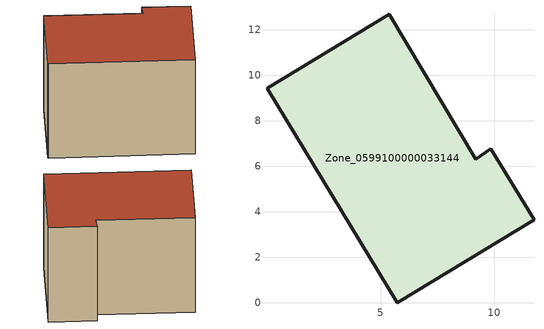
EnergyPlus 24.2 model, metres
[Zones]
Zone_0599100000033144
 floor ground (C_G): 0.03,9.38 0.01,9.44 5.37,12.69 9.18,6.31 9.83,6.76 11.74,3.64 5.72,0 z0
 wall outside (C_F): 11.74,3.64 9.83,6.76 9.18,6.31 5.37,12.69 0.01,9.44 0.03,9.38 5.72,0 11.74,3.64 z0:8.6
 roof outside (C_R): 0.01,9.44 0.03,9.38 5.72,0 11.74,3.64 9.83,6.76 9.18,6.31 5.37,12.69 z8.6
[BUILDING]
Pand.0599100000033144: North Axis=0; Terrain=City; Loads Convergence Tolerance Value=0.04; Temperature Convergence Tolerance Value=0.4; Solar Distribution=FullExterior; Maximum Number of Warmup Days=25; Minimum Number of Warmup Days=1
[Site:Location]
Rotterdam.The.Hague.AP_ZH_NLD Design_Conditions: Latitude=51.96; Longitude=4.45; Time Zone=1; Elevation=-4.5
[SITE:GROUNDTEMPERATURE:BUILDINGSURFACE]
18, 18, 18, 18, 18, 18, 18, 18, 18, 18, 18, 18
[MATERIAL] Thermal Absorptance=0.9; Solar Absorptance=0.7; Visible Absorptance=0.7
Name | Roughness | Thickness | Conductivity | Density | Specific Heat
G.TI.1946-1964 | MediumSmooth | 0.15 | 1 | 540 | 1210
F.TI.1946-1964 | Rough | 0.3 | 0.857143 | 1920 | 840
R.TI.1946-1964 | MediumRough | 0.2 | 0.277778 | 1500 | 1000
[CONSTRUCTION]
C_G: G.TI.1946-1964
C_F: F.TI.1946-1964
C_R: R.TI.1946-1964
[ZONE]
Zone_0599100000033144: Type=1; Multiplier=1; Ceiling Height=Autocalculate; Volume=Autocalculate; Floor Area=autocalculate; Part of Total Floor Area=Yes
[ZONEINFILTRATION:DESIGNFLOWRATE]
Infil_Zone_0599100000033144: Zone or ZoneList or Space or SpaceList=Zone_0599100000033144; Schedule=AlwaysOn; Design Flow Rate Calculation Method=Flow/Area; Flow Rate per Floor Area=0.003; Constant Term Coefficient=1; Temperature Term Coefficient=0; Velocity Term Coefficient=0; Velocity Squared Term Coefficient=0
[HVACTEMPLATE:ZONE:IDEALLOADSAIRSYSTEM]
Zone_0599100000033144: Maximum Heating Supply Air Temperature=50; Minimum Cooling Supply Air Temperature=13; Maximum Heating Supply Air Humidity Ratio=0.0156; Minimum Cooling Supply Air Humidity Ratio=0.0077; Heating Limit=NoLimit; Cooling Limit=NoLimit; Dehumidification Control Type=ConstantSensibleHeatRatio; Cooling Sensible Heat Ratio=0.7; Dehumidification Setpoint=60; Humidification Control Type=None; Humidification Setpoint=30; Outdoor Air Method=None; Outdoor Air Flow Rate per Person=0.00944; Outdoor Air Flow Rate per Zone Floor Area=0; Outdoor Air Flow Rate per Zone=0; Demand Controlled Ventilation Type=None; Outdoor Air Economizer Type=NoEconomizer; Heat Recovery Type=None; Sensible Heat Recovery Effectiveness=0.7; Latent Heat Recovery Effectiveness=0.65
[ZONECONTROL:THERMOSTAT]
ThermostatControl_Zone_0599100000033144: Zone or ZoneList=Zone_0599100000033144; Control Type Schedule=DualSetpointControlType; Control 1=Thermostat_Zone_0599100000033144; Temperature Difference Between Cutout And Setpoint=0
[THERMOSTATSETPOINT:DUALSETPOINT]
Thermostat_Zone_0599100000033144: Heating Setpoint Temperature Schedule=HeatingSetpoint_Zone_0599100000033144; Cooling Setpoint Temperature Schedule=CoolingSetpoint_Zone_0599100000033144
[SCHEDULE:COMPACT]
HeatingSetpoint_Zone_0599100000033144: Through: 12/31, For: AllDays, Until: 24:00, 21
CoolingSetpoint_Zone_0599100000033144: Through: 12/31, For: AllDays, Until: 24:00, 24
DualSetpointControlType: Through: 12/31, For: AllDays, Until: 24:00, 4
AlwaysOn: Through: 12/31, For: AllDays, Until: 24:00, 1
